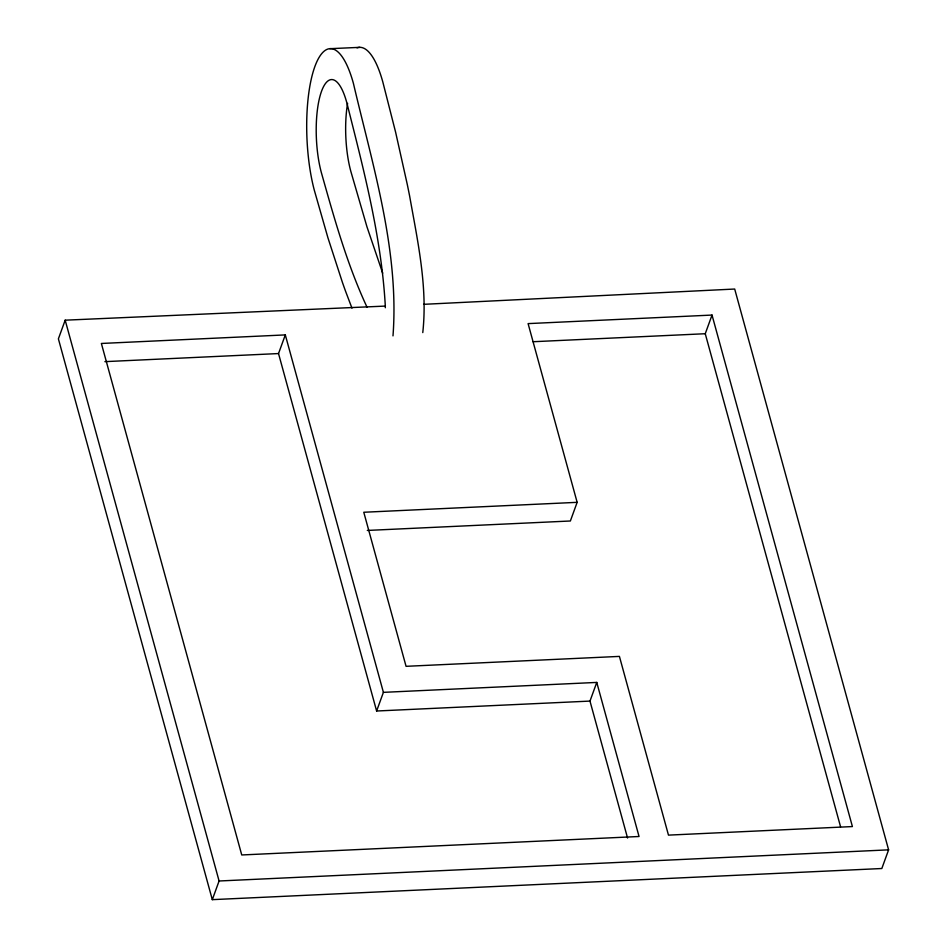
<?xml version="1.0" encoding="UTF-8"?>
<svg xmlns="http://www.w3.org/2000/svg" width="947" height="947" viewBox="0 0 947 947"><rect width="100%" height="100%" fill="white"/><g stroke="black" fill="none" stroke-linecap="round" stroke-linejoin="round"><path stroke-width="1.42" d="M422.776 332.598C427.784 286.74 417.603 240.952 409.625 196.005A610.259 186.038 87.5 0 0 407.281 184.428L395.633 132.284L382.884 82.223A88.982 27.12 87.5 0 0 357.007 47.871M392.993 335.889C399.397 250.754 372.68 165.654 353.444 83.525A88.982 27.12 87.5 0 0 314.925 66.397A88.982 27.12 87.5 0 0 314.274 190.087L327.946 237.827L342.4 282.336A611.62 186.452 87.5 0 0 345.643 291.451L351.976 308.166M367.057 307.254C347.004 264.272 334.267 218.319 321.412 172.792A58.027 17.685 87.5 0 1 321.578 91.149A58.027 17.685 87.5 0 1 346.957 103.294C363.778 169.927 381.44 237.2 385.311 306.082L65.177 320.181L58.394 338.837L212.306 899.65L881.823 868.517L888.606 849.85L734.694 289.036L423.605 304.33M376.622 711.008L278.525 353.562L285.307 334.907L101.376 343.465L241.745 854.963L639.047 836.497L596.764 682.42L383.405 692.352L376.622 711.008L589.981 701.088L596.764 682.42M212.306 899.65L219.088 880.994L65.177 320.181M577.149 502.336L363.778 512.256L406.062 666.321L619.421 656.401L668.475 835.124L852.407 826.565L712.026 315.067L528.095 323.614L577.149 502.336L570.366 520.992L367.306 530.438M840.545 826.707L705.255 333.723L712.026 315.067M104.892 361.647L278.525 353.562M533.09 341.725L705.255 333.723M219.088 880.994L888.606 849.85M329.805 48.688L359.824 47.35M382.695 273.162L366.963 226.83L350.863 171.478A58.027 17.685 87.5 0 1 347.596 103.341M589.981 701.088L627.565 838.036M285.307 334.907L383.405 692.352M385.311 306.082L385.311 307.751"/></g></svg>
